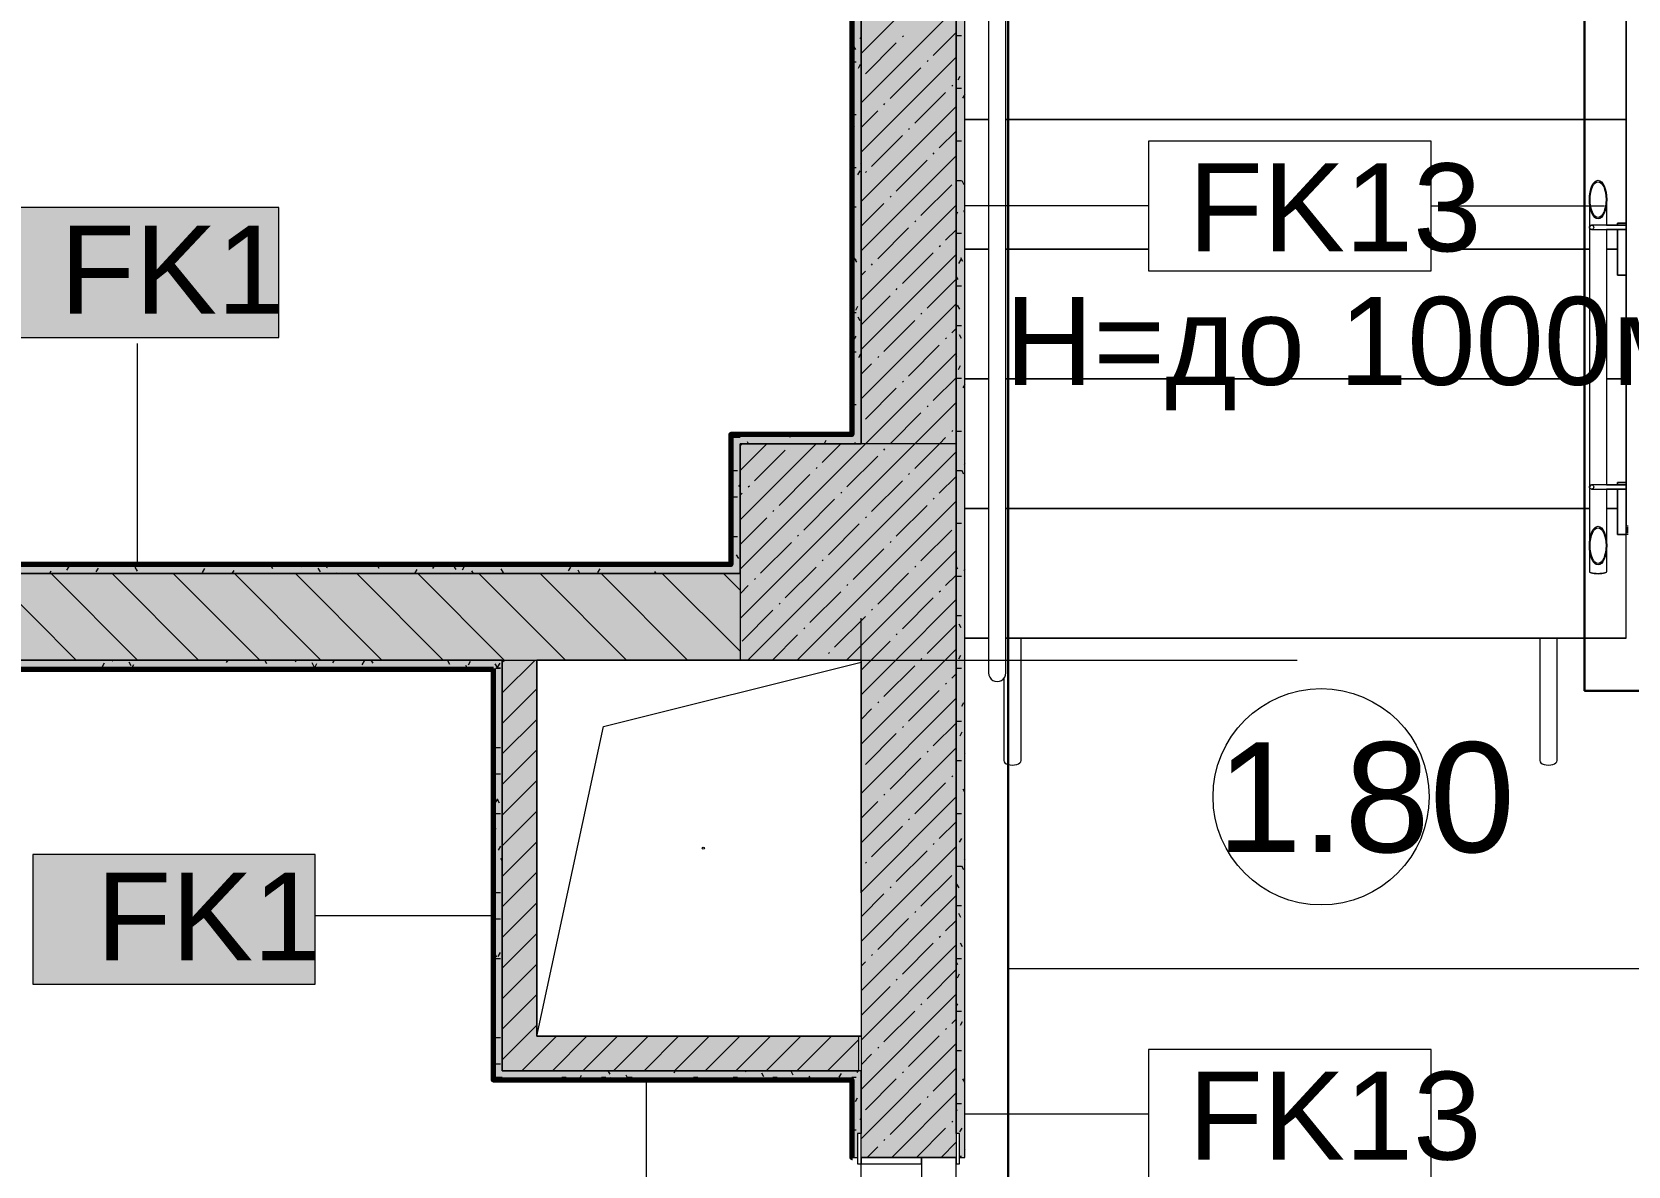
# Model space of a CAD drawing. Header units: millimetres. Extents: x -3817 to 677485, y -22715 to 103890.
# Drawn here: x 119536 to 123228, y 14141 to 16763 of the extents above; entities that cross this region are included whole.
import ezdxf

# ---------------------------------------------------------------- set-up
doc = ezdxf.new("R2010")
doc.units = ezdxf.units.MM
doc.layers.add('PDF _Геометрия', color=7, linetype='Continuous', true_color=0x1d1d1d)
doc.layers.add('PDF _Сплошная заливка', color=7, linetype='Continuous', true_color=0xffffff)
doc.layers.add('PDF _Текст', color=7, linetype='Continuous')
doc.styles.add('PDF GOST-Common', font='arial.ttf')

msp = doc.modelspace()

# ---------------------------------------------------------------- hatches: boundary and pattern name
at = {"layer": 'PDF _Сплошная заливка', "transparency": 33554559}
h = msp.add_hatch(color=256, dxfattribs=at)
h.paths.add_polyline_path([(121673.6, 12511.4), (121693.6, 12511.4), (121693.6, 12711.4), (121681.6, 12711.4), (121679.7, 12656.3), (121673.6, 12656.3)], flags=0)
h.paths.add_polyline_path([(121693.6, 14161.3), (121693.6, 20741.3), (121673.6, 20741.3), (121673.7, 14216.3), (121681.6, 14216.3), (121681.6, 14161.3)], flags=0)
h = msp.add_hatch(color=256, dxfattribs=at)
h.paths.add_polyline_path([(121673.6, 12291.4), (121673.6, 12711.4), (121453.6, 12711.4), (121453.6, 12291.4)], flags=0)
h.paths.add_polyline_path([(121623.6, 14161.3), (121673.6, 14161.3), (121673.6, 15311.3), (121453.6, 15311.3), (121453.6, 14161.3), (121593.6, 14161.3)], flags=0)
h.paths.add_polyline_path([(121465.6, 15811.3), (121673.6, 15811.3), (121673.6, 20511.3), (121453.6, 20511.3), (121453.6, 15811.3)], flags=0)
for points in [[(121433.6, 15831.3), (121453.6, 15831.3), (121453.6, 20361.3), (121433.6, 20361.3), (121433.6, 15844.4)], [(121153.6, 15531.3), (121173.6, 15531.3), (121173.6, 15831.3), (121153.6, 15831.3), (121153.6, 15811.3)], [(121453.6, 15811.3), (121453.6, 15831.3), (121173.6, 15831.3), (121173.6, 15811.3), (121366.1, 15811.3)], [(121173.6, 15311.3), (121673.6, 15311.3), (121673.6, 15811.3), (121173.6, 15811.3), (121173.6, 15528.7)], [(121173.6, 15311.3), (121173.6, 15511.3), (116343.6, 15511.3), (116343.6, 15311.3), (120703.6, 15311.3)], [(121173.6, 15511.3), (121173.6, 15531.3), (118253.6, 15531.3), (118253.6, 15511.3), (120700.8, 15511.3)], [(120700.8, 14361.3), (120703.6, 14361.3), (120703.6, 15311.3), (120623.6, 15311.3), (120623.6, 14361.3)], [(121366.1, 14361.3), (121448.6, 14361.3), (121448.6, 14441.4), (120703.6, 14441.4), (120703.6, 14361.3)], [(121433.6, 14341.3), (121453.6, 14341.3), (121453.6, 14361.3), (120623.6, 14361.3), (120623.6, 14341.3), (121432.6, 14341.3)]]:
    msp.add_hatch(color=256, dxfattribs=at).paths.add_polyline_path(points)
h = msp.add_hatch(color=256, dxfattribs=at)
h.paths.add_polyline_path([(120602.6, 15291.3), (120623.6, 15291.3), (120623.6, 15311.3), (115843.6, 15311.3), (115843.6, 15291.3), (119370.2, 15291.3)], flags=0)
h.paths.add_polyline_path([(110675.8, 15291.3), (110687.4, 15311.3), (110092.6, 15311.3), (110093.6, 15291.3), (110508.9, 15291.3)], flags=0)
h.paths.add_polyline_path([(111293.6, 15291.3), (111293.6, 15311.3), (110733.6, 15311.3), (110722, 15291.3), (110743.6, 15291.3)], flags=0)
h = msp.add_hatch(color=256, dxfattribs=at)
h.paths.add_polyline_path([(121453.6, 12511.4), (121453.6, 12656.3), (121445.6, 12656.3), (121445.6, 12711.4), (121433.6, 12711.4), (121433.6, 12511.4)], flags=0)
h.paths.add_polyline_path([(121433.6, 14161.3), (121445.6, 14161.3), (121447, 14216.3), (121453.6, 14216.3), (121453.6, 14341.3), (121433.6, 14341.3), (121433.6, 14310.8)], flags=0)

# ---------------------------------------------------------------- linework, layer by layer
at = {"layer": 'PDF _Геометрия', "color": 9, "lineweight": 9, "true_color": 0xc0c0c0}
for points in [[(125053.6, 16861.3), (125053.6, 20741.3), (121694.1, 20741.3), (121694.1, 20761.3), (125073.6, 20761.3), (121694.1, 20761.3), (121673.6, 20761.3), (121673.6, 21011.3), (124915.6, 21011.3), (121253.6, 21011.3), (121453.6, 21011.3), (121673.6, 21011.3), (121673.6, 14216.3), (121673.6, 20741.3), (121673.6, 20761.3), (121694.1, 20761.3), (124773.6, 20761.3), (124848.6, 20761.3), (124773.6, 20761.3)], [(121173.6, 15511.3), (118253.6, 15511.3), (118253.6, 16281.4), (118253.6, 15531.3), (118253.6, 15511.3), (121173.6, 15511.3), (121173.6, 15531.3), (121173.6, 15811.3), (121453.6, 15811.3), (121453.6, 15831.3), (121453.6, 20361.3), (121433.6, 20361.3), (120924.2, 20361.3), (120924.2, 20811.3), (120904.2, 20811.3), (119653.6, 20811.3), (119653.6, 20791.3), (119653.6, 20811.3)], [(121681.6, 14161.3), (121693.6, 14161.3), (121693.6, 20729.3)], [(121453.6, 20511.3), (121453.6, 15811.3)], [(121173.6, 15831.3), (121153.6, 15831.3)], [(120603.6, 14341.3), (120623.6, 14341.3)], [(121433.6, 14161.3), (121445.6, 14161.3)], [(121453.6, 14161.3), (121673.6, 14161.3)]]:
    msp.add_lwpolyline(points, dxfattribs=at)
at = {"layer": 'PDF _Геометрия', "color": 231, "lineweight": 70, "true_color": 0xff80c0}
for points in [[(119653.6, 20791.3), (119653.6, 20790.3), (120903.2, 20790.3), (120903.2, 20340.3), (120904.2, 20340.3), (121432.6, 20340.3), (121432.6, 15832.3), (121152.6, 15832.3), (121152.6, 15831.3), (121152.6, 15532.4), (118274.6, 15532.4), (118274.6, 16311.3), (118273.6, 16311.3)], [(121153.6, 15831.3), (121173.6, 15831.3)], [(116343.6, 15290.3), (120603.6, 15290.3)], [(120602.6, 15291.3), (120602.6, 14341.3), (120602.6, 14340.3), (121432.6, 14340.3), (121432.6, 14161.3), (121433.6, 14161.3)], [(120623.6, 14341.3), (120603.6, 14341.3)]]:
    msp.add_lwpolyline(points, dxfattribs=at)
at = {"layer": 'PDF _Геометрия', "color": 231, "lineweight": 30, "true_color": 0xff80c0}
for points in [[(121793.6, 20711.3), (121793.6, 12571.3)], [(124952.6, 15240.3), (123127.6, 15240.3), (123127.6, 19330.4), (123617.6, 19330.4), (123617.6, 15610.3), (124952.6, 15610.3)]]:
    msp.add_lwpolyline(points, dxfattribs=at)
at = {"layer": 'PDF _Геометрия', "color": 231, "lineweight": 9, "true_color": 0xff80c0}
for points in [[(121173.6, 15831.3), (121432.6, 15831.3), (121433.6, 15831.3), (121433.6, 15844.4), (121433.6, 20340.3), (121433.6, 20341.3), (121420.6, 20341.3), (120904.2, 20341.3)], [(118273.6, 16311.3), (118273.6, 15544.4), (118273.6, 15531.3), (118274.6, 15531.3), (121152.6, 15531.3), (121153.6, 15531.3), (121153.6, 15831.3)], [(120603.6, 15290.3), (120603.6, 15291.3), (116343.6, 15291.3), (116343.6, 15290.3)], [(120603.6, 14341.3), (120603.6, 15290.3), (120603.6, 15291.3), (120602.6, 15291.3)], [(121433.6, 14161.3), (121433.6, 14328.3), (121433.6, 14341.3), (121432.6, 14341.3), (120623.6, 14341.3)]]:
    msp.add_lwpolyline(points, dxfattribs=at)
at = {"layer": 'PDF _Геометрия', "color": 7, "lineweight": 9}
for points in [[(121433.6, 20340.3), (121433.6, 15844.4), (121433.6, 15831.3)], [(121748.6, 19741.3), (121748.6, 15281.3), (121749.3, 15276.2), (121751.3, 15271.3), (121754.4, 15267.2), (121758.6, 15264), (121763.4, 15262), (121768.6, 15261.3), (121773.8, 15262), (121778.6, 15264), (121782.7, 15267.2), (121785.9, 15271.3), (121787.9, 15276.2), (121788.6, 15281.3), (121788.6, 19741.3)], [(122119, 16361), (121693.6, 16361)], [(122772.2, 16361), (123173.2, 16361)], [(123138.6, 16375.7), (123138.6, 15575.7), (123138.6, 15515.6), (123139.1, 15514.6), (123140.6, 15513.6), (123142.9, 15512.7), (123146.1, 15511.9), (123149.9, 15511.4), (123154.1, 15511), (123158.6, 15510.9), (123154.1, 15511), (123149.9, 15511.4), (123146.1, 15511.9), (123142.9, 15512.7), (123140.6, 15513.6)], [(123178.6, 16315.7), (123178.6, 16375.7)], [(123178.3, 16316.3), (123223.6, 16316.3), (123168.6, 16316.3), (123165, 16316.3), (123149.7, 16316.3), (123143.6, 16316.3), (123140.9, 16315.6), (123138.6, 16311.3), (123139.4, 16308.6)], [(123143.6, 16306.3), (123143.8, 16306.3), (123152.2, 16306.3), (123168.6, 16306.3), (123223.6, 16306.3), (123178.3, 16306.3)], [(123178.6, 15715.7), (123178.6, 16307)], [(123223.6, 16316.2), (123223.6, 16316.3), (123223.6, 16316.2), (123223.6, 16315.7), (123223.6, 16314.9), (123223.6, 16313.8), (123223.6, 16312.6), (123223.6, 16311.3), (123223.6, 16310.1), (123223.6, 16308.8), (123223.6, 16307.8), (123223.6, 16307), (123223.6, 16306.5), (123223.6, 16306.3), (123223.6, 16306.5)], [(123223.6, 16316.2), (123223.6, 16316.3), (123223.6, 16316.2)], [(123223.6, 16306.5), (123223.6, 16306.3), (123223.6, 16306.5)], [(119780.1, 15531.8), (119780.1, 16043.4)], [(120623.6, 15311.3), (116343.6, 15311.3), (115843.6, 15311.3), (115843.6, 15511.3), (115843.6, 15811.3), (116343.6, 15811.3), (116343.6, 15511.3), (116343.6, 15311.3), (120623.6, 15311.3), (120703.6, 15311.3)], [(121153.6, 15831.3), (121153.6, 15531.3)], [(121432.6, 15831.3), (121173.6, 15831.3)], [(123177.9, 15716.3), (123223.6, 15716.3), (123168.6, 15716.3), (123165, 15716.3), (123149.7, 15716.3), (123143.6, 15716.3), (123140.9, 15715.6), (123138.6, 15711.3), (123139.4, 15708.6)], [(123143.6, 15706.3), (123143.8, 15706.3), (123152.2, 15706.3), (123168.6, 15706.3), (123223.6, 15706.3), (123177.9, 15706.3)], [(123176.6, 15513.6), (123174.2, 15512.7), (123171, 15511.9), (123167.3, 15511.4), (123163, 15511), (123158.6, 15510.9), (123163, 15511), (123167.3, 15511.4), (123171, 15511.9), (123174.2, 15512.7), (123176.6, 15513.6), (123178.1, 15514.6), (123178.6, 15515.6), (123178.6, 15575.7), (123178.6, 15707)], [(123227.6, 15601.3), (123223.6, 15601.3), (123203.6, 15601.3), (123223.6, 15601.3), (123223.6, 15721.3), (123203.6, 15721.3), (123203.6, 15715.4), (123203.6, 15721.3), (123223.6, 15721.3), (123223.6, 15621.3), (123227.6, 15621.3)], [(123223.6, 15716.2), (123223.6, 15716.3), (123223.6, 15716.2), (123223.6, 15715.7), (123223.6, 15714.9), (123223.6, 15713.8), (123223.6, 15712.6), (123223.6, 15711.3), (123223.6, 15710.1), (123223.6, 15708.8), (123223.6, 15707.8), (123223.6, 15707), (123223.6, 15706.5), (123223.6, 15706.3), (123223.6, 15706.5)], [(123223.6, 15716.2), (123223.6, 15716.3), (123223.6, 15716.2)], [(123223.6, 15706.5), (123223.6, 15706.3), (123223.6, 15706.5)], [(123226.6, 15604.3), (123226.6, 15618.3)], [(121152.6, 15531.3), (118274.6, 15531.3)], [(121823.8, 15078.7), (121823.8, 15361.4)], [(123023.8, 15361.4), (123023.8, 15078.7), (123024.5, 15076), (123026.5, 15073.5), (123029.7, 15071.4), (123033.8, 15069.7), (123038.6, 15068.7), (123043.8, 15068.3), (123049, 15068.7), (123053.8, 15069.7), (123058, 15071.4), (123061.1, 15073.5), (123063.1, 15076), (123063.8, 15078.7), (123063.8, 15361.4)], [(116343.6, 15291.3), (120602.6, 15291.3)], [(120603.6, 15291.3), (120603.6, 15290.3), (120603.6, 14341.3)], [(120703.6, 14441.4), (120857.6, 15157.4), (121453.6, 15306.3)], [(121783.8, 15269.3), (121783.8, 15078.7)], [(120603.1, 14719.8), (120190.6, 14719.8)], [(123853.6, 14597.6), (121793.6, 14597.6)], [(120623.6, 14341.3), (121432.6, 14341.3)], [(120956.2, 14340.8), (120956.2, 13785)], [(121433.6, 14341.3), (121433.6, 14328.3), (121433.6, 14161.3)], [(122119, 14261), (121693.6, 14261)]]:
    msp.add_lwpolyline(points, dxfattribs=at)
at = {"layer": 'PDF _Геометрия', "color": 253, "lineweight": 9, "true_color": 0xaaaaaa}
for points in [[(123223.6, 15621.3), (123223.6, 15661.3), (123223.6, 15961.3), (123223.6, 16261.3), (123223.6, 16561.3), (123223.6, 16861.3), (123223.6, 17161.4), (123223.6, 17461.3), (123223.6, 17761.3), (123223.6, 18061.3), (123223.6, 18361.3), (123223.6, 18661.3), (123223.6, 18961.3), (123223.6, 19261.3), (122561.9, 18952.8), (122514.6, 18758.4), (122382.5, 19041.6), (122335.3, 18847.1), (121788.6, 18592.2)], [(123223.6, 19261.3), (121788.6, 19261.3), (123223.6, 19261.3), (123223.6, 18961.3), (123223.6, 18661.3), (123223.6, 18361.3), (123223.6, 18061.3), (123223.6, 17761.3), (123223.6, 17461.3), (123223.6, 17161.4), (123223.6, 16861.3), (123223.6, 16561.3), (123223.6, 16261.3), (123223.6, 15961.3), (123223.6, 15661.3)], [(121453.6, 15884.5), (121453.6, 17472)], [(123223.6, 15361.4), (121788.6, 15361.4), (123223.6, 15361.4), (123223.6, 15601.3)], [(121453.6, 14773.3), (121453.6, 15408.3)], [(117689.7, 15311.3), (119962.6, 15311.3), (122462.6, 15311.3)], [(121453.6, 12709.5), (121453.6, 14297)]]:
    msp.add_lwpolyline(points, dxfattribs=at)
at = {"layer": 'PDF _Геометрия', "lineweight": 9}
for points in [[(121453.6, 16713.4), (121673.6, 16933.4)], [(121453.6, 16599.3), (121673.6, 16819.3)], [(121463.7, 16666.5), (121535, 16737.8)], [(121549.2, 16752), (121551.6, 16754.4)], [(121620.5, 16709.2), (121673.6, 16762.3)], [(121453.6, 16485.3), (121673.6, 16705.3)], [(121606.2, 16695), (121608.6, 16697.4)], [(121520.7, 16609.4), (121592, 16680.7)], [(121577.7, 16552.4), (121649, 16623.7)], [(121663.3, 16638), (121665.6, 16640.3)], [(121453.6, 16371.2), (121673.6, 16591.2)], [(121453.6, 16542.3), (121492.2, 16580.9)], [(121506.4, 16595.2), (121508.8, 16597.6)], [(121477.9, 16452.6), (121549.2, 16523.9)], [(121563.5, 16538.2), (121565.8, 16540.5)], [(121634.7, 16495.4), (121673.6, 16534.2)], [(121453.6, 16257.2), (121673.6, 16477.2)], [(121620.5, 16481.1), (121622.9, 16483.5)], [(121463.7, 16438.4), (121466, 16440.7)], [(121535, 16395.6), (121606.2, 16466.9)], [(121592, 16338.6), (121663.3, 16409.9)], [(121453.6, 16314.2), (121506.4, 16367.1)], [(121453.6, 16143.2), (121673.6, 16363.2)], [(121520.7, 16381.3), (121523.1, 16383.7)], [(121577.7, 16324.3), (121580.1, 16326.7)], [(121492.2, 16238.8), (121563.5, 16310.1)], [(121649, 16281.6), (121673.6, 16306.1)], [(121453.6, 16029.1), (121673.6, 16249.1)], [(121549.2, 16181.8), (121620.5, 16253)], [(121634.7, 16267.3), (121637.1, 16269.7)], [(121477.9, 16224.5), (121480.3, 16226.9)], [(121453.6, 16200.2), (121463.7, 16210.3)], [(121606.2, 16124.7), (121673.6, 16192.1)], [(121453.6, 16086.1), (121520.7, 16153.3)], [(121535, 16167.5), (121537.3, 16169.9)], [(121453.6, 15915.1), (121673.6, 16135.1)], [(121592, 16110.5), (121594.4, 16112.9)], [(121506.4, 16024.9), (121577.7, 16096.2)], [(121663.3, 16067.7), (121673.6, 16078)], [(121563.5, 15967.9), (121634.7, 16039.2)], [(121649, 16053.5), (121651.4, 16055.8)], [(121173.6, 15521), (121463.9, 15811.3), (121673.6, 16021)], [(121453.6, 15972.1), (121477.9, 15996.4)], [(121492.2, 16010.7), (121494.6, 16013.1)], [(121549.2, 15953.7), (121551.6, 15956)], [(121620.5, 15910.9), (121673.6, 15964)], [(121463.7, 15868.1), (121535, 15939.4)], [(121173.6, 15407), (121578, 15811.3), (121673.6, 15907)], [(121520.7, 15811.1), (121520.9, 15811.3), (121592, 15882.4)], [(121606.2, 15896.6), (121608.6, 15899)], [(121663.3, 15839.6), (121665.6, 15842)], [(121173.6, 15749.1), (121235.8, 15811.3)], [(121173.6, 15635.1), (121349.9, 15811.3)], [(121173.6, 15806.1), (121178.8, 15811.3)], [(121292.6, 15811.1), (121292.8, 15811.3)], [(121363.9, 15768.3), (121406.9, 15811.3)], [(121577.7, 15754.1), (121635, 15811.3), (121649, 15825.4)], [(121192, 15311.3), (121673.6, 15792.9)], [(121207.1, 15725.6), (121278.3, 15796.8)], [(121420.9, 15711.3), (121492.2, 15782.6)], [(121506.4, 15796.8), (121508.8, 15799.2)], [(121264.1, 15668.5), (121335.4, 15739.8)], [(121349.6, 15754.1), (121352, 15756.4)], [(121563.5, 15739.8), (121565.8, 15742.2)], [(121634.7, 15697.1), (121673.6, 15735.9)], [(121173.6, 15692.1), (121178.6, 15697.1)], [(121192.8, 15711.3), (121195.2, 15713.7)], [(121406.7, 15697.1), (121409, 15699.4)], [(121477.9, 15654.3), (121549.2, 15725.6)], [(121249.8, 15654.3), (121252.2, 15656.7)], [(121306.1, 15311.3), (121673.6, 15678.9)], [(121321.1, 15611.5), (121392.4, 15682.8)], [(121535, 15597.3), (121606.2, 15668.5)], [(121620.5, 15682.8), (121622.9, 15685.2)], [(121173.6, 15578), (121235.6, 15640)], [(121378.1, 15554.5), (121449.4, 15625.8)], [(121463.7, 15640), (121466, 15642.4)], [(121221.3, 15511.7), (121292.6, 15583)], [(121306.9, 15597.3), (121309.2, 15599.6)], [(121520.7, 15583), (121523.1, 15585.4)], [(121592, 15540.2), (121663.3, 15611.5)], [(121420.1, 15311.3), (121673.6, 15564.8)], [(121435.2, 15497.5), (121506.4, 15568.7)], [(119638.2, 15311.3), (119438.2, 15511.3)], [(119779.7, 15311.3), (119579.7, 15511.3)], [(119921.1, 15311.3), (119721.1, 15511.3)], [(120062.5, 15311.3), (119862.5, 15511.3)], [(120203.9, 15311.3), (120003.9, 15511.3)], [(120345.3, 15311.3), (120145.3, 15511.3)], [(120486.8, 15311.3), (120286.8, 15511.3)], [(120628.2, 15311.3), (120428.2, 15511.3)], [(120769.6, 15311.3), (120569.6, 15511.3)], [(120911, 15311.3), (120711, 15511.3)], [(121052.4, 15311.3), (120852.4, 15511.3)], [(121173.6, 15331.6), (120993.9, 15511.3)], [(121173.6, 15473.1), (121135.3, 15511.3)], [(121278.3, 15454.7), (121349.6, 15526)], [(121363.9, 15540.2), (121366.3, 15542.6)], [(121492.2, 15440.4), (121563.5, 15511.7)], [(121577.7, 15526), (121580.1, 15528.4)], [(121173.6, 15464), (121192.8, 15483.2)], [(121207.1, 15497.5), (121209.4, 15499.8)], [(121420.9, 15483.2), (121423.3, 15485.6)], [(121649, 15483.2), (121673.6, 15507.8)], [(121264.1, 15440.4), (121266.5, 15442.8)], [(121335.4, 15397.7), (121406.7, 15469)], [(121453.6, 15230.8), (121534.2, 15311.3), (121673.6, 15450.8)], [(121549.2, 15383.4), (121620.5, 15454.7)], [(121634.7, 15469), (121637.1, 15471.3)], [(121178.6, 15354.9), (121249.8, 15426.2)], [(121392.4, 15340.6), (121463.7, 15411.9)], [(121477.9, 15426.2), (121480.3, 15428.6)], [(121249, 15311.3), (121306.9, 15369.2)], [(121321.1, 15383.4), (121323.5, 15385.8)], [(121535, 15369.2), (121537.3, 15371.5)], [(121606.2, 15326.4), (121673.6, 15393.7)], [(121378.1, 15326.4), (121380.5, 15328.8)], [(121453.6, 15287.8), (121477.1, 15311.3), (121520.7, 15354.9)], [(121453.6, 15116.7), (121648.2, 15311.3), (121673.6, 15336.7)], [(120623.6, 15306.1), (120628.8, 15311.3)], [(120623.6, 15235.4), (120699.5, 15311.3)], [(121363.1, 15311.3), (121363.9, 15312.1)], [(121506.4, 15226.6), (121577.7, 15297.9)], [(121592, 15312.1), (121594.4, 15314.5)], [(121649, 15255.1), (121651.4, 15257.5)], [(121663.3, 15269.4), (121673.6, 15279.7)], [(120623.6, 15164.7), (120703.6, 15244.7)], [(121453.6, 15002.7), (121673.6, 15222.7)], [(121492.2, 15212.3), (121494.6, 15214.7)], [(121563.5, 15169.6), (121634.7, 15240.9)], [(121453.6, 15173.7), (121477.9, 15198.1)], [(120623.6, 15094), (120703.6, 15174)], [(121463.7, 15069.8), (121535, 15141.1)], [(121549.2, 15155.3), (121551.6, 15157.7)], [(121620.5, 15112.6), (121673.6, 15165.6)], [(120623.6, 15023.3), (120703.6, 15103.3)], [(121453.6, 14888.6), (121673.6, 15108.6)], [(121520.7, 15012.8), (121592, 15084)], [(121606.2, 15098.3), (121608.6, 15100.7)], [(120623.6, 14952.5), (120703.6, 15032.5)], [(121663.3, 15041.3), (121665.6, 15043.6)], [(121453.6, 14774.6), (121673.6, 14994.6)], [(121506.4, 14998.5), (121508.8, 15000.9)], [(121577.7, 14955.7), (121649, 15027)], [(120623.6, 14881.8), (120703.6, 14961.8)], [(121453.6, 14945.6), (121492.2, 14984.2)], [(121477.9, 14855.9), (121549.2, 14927.2)], [(121563.5, 14941.5), (121565.8, 14943.8)], [(121634.7, 14898.7), (121673.6, 14937.5)], [(120623.6, 14811.1), (120703.6, 14891.1)], [(121620.5, 14884.5), (121622.9, 14886.8)], [(121453.6, 14660.5), (121673.6, 14880.5)], [(121535, 14798.9), (121606.2, 14870.2)], [(120623.6, 14740.4), (120703.6, 14820.4)], [(121463.7, 14841.7), (121466, 14844.1)], [(121592, 14741.9), (121663.3, 14813.2)], [(121453.6, 14717.5), (121506.4, 14770.4)], [(121520.7, 14784.7), (121523.1, 14787)], [(120623.6, 14669.7), (120703.6, 14749.7)], [(121453.6, 14546.5), (121673.6, 14766.5)], [(121492.2, 14642.1), (121563.5, 14713.4)], [(121577.7, 14727.6), (121580.1, 14730)], [(121649, 14684.9), (121673.6, 14709.4)], [(120623.6, 14599), (120703.6, 14679)], [(121634.7, 14670.6), (121637.1, 14673)], [(121453.6, 14432.4), (121673.6, 14652.4)], [(121477.9, 14627.8), (121480.3, 14630.2)], [(121549.2, 14585.1), (121620.5, 14656.4)], [(120623.6, 14528.3), (120703.6, 14608.3)], [(121453.6, 14603.5), (121463.7, 14613.6)], [(121606.2, 14528), (121673.6, 14595.4)], [(121453.6, 14489.4), (121520.7, 14556.6)], [(121535, 14570.8), (121537.3, 14573.2)], [(120623.6, 14457.6), (120703.6, 14537.6)], [(121453.6, 14318.4), (121673.6, 14538.4)], [(121592, 14513.8), (121594.4, 14516.2)], [(121506.4, 14428.3), (121577.7, 14499.5)], [(121663.3, 14471), (121673.6, 14481.3)], [(120623.6, 14386.9), (120703.6, 14466.9)], [(120668.8, 14361.3), (120703.6, 14396.1), (120748.8, 14441.4)], [(120739.5, 14361.3), (120819.5, 14441.4)], [(120810.2, 14361.3), (120890.2, 14441.4)], [(120880.9, 14361.3), (120960.9, 14441.4)], [(120951.6, 14361.3), (121031.6, 14441.4)], [(121022.3, 14361.3), (121102.3, 14441.4)], [(121093, 14361.3), (121173, 14441.4)], [(121163.8, 14361.3), (121243.8, 14441.4)], [(121234.5, 14361.3), (121314.5, 14441.4)], [(121305.2, 14361.3), (121385.2, 14441.4)], [(121563.5, 14371.2), (121634.7, 14442.5)], [(121649, 14456.8), (121651.4, 14459.1)], [(121375.9, 14361.3), (121448.6, 14434)], [(121453.6, 14204.3), (121673.6, 14424.3)], [(121492.2, 14414), (121494.6, 14416.4)], [(121453.6, 14375.4), (121477.9, 14399.7)], [(121620.5, 14314.2), (121673.6, 14367.3)], [(121446.6, 14361.3), (121448.6, 14363.3)], [(121463.7, 14271.4), (121535, 14342.7)], [(121549.2, 14357), (121551.6, 14359.3)], [(121524.7, 14161.3), (121673.6, 14310.3)], [(121606.2, 14299.9), (121608.6, 14302.3)], [(121520.7, 14214.4), (121592, 14285.7)], [(121581.7, 14161.3), (121649, 14228.7)], [(121663.3, 14242.9), (121665.6, 14245.3)], [(121467.6, 14161.3), (121492.2, 14185.9)], [(121506.4, 14200.2), (121508.8, 14202.5)], [(121638.7, 14161.3), (121673.6, 14196.2)]]:
    msp.add_lwpolyline(points, dxfattribs=at)
at = {"layer": 'PDF _Геометрия', "color": 253, "lineweight": 9, "true_color": 0x9b9b9b}
for points in [[(121441.3, 16722.7), (121436.3, 16731.5)], [(121453.6, 16751.8), (121450.8, 16747.1)], [(121675.9, 16755.1), (121686, 16755.1)], [(121433.6, 16694.1), (121442.1, 16694.1)], [(121451.8, 16687.8), (121446.8, 16679.1)], [(121682.3, 16660.3), (121677.3, 16651.6)], [(121675.9, 16633.2), (121686, 16633.2)], [(121693.4, 16618.7), (121688.4, 16609.9)], [(121434.2, 16613.1), (121433.6, 16614.2)], [(121433.6, 16572.2), (121442.1, 16572.2)], [(121438.3, 16545), (121433.6, 16553.3)], [(121675.9, 16511.3), (121686, 16511.3)], [(121433.6, 16450.3), (121442.1, 16450.3)], [(121450.7, 16442), (121445.7, 16433.3)], [(121453.6, 16457.7), (121452.6, 16459.3)], [(121675.9, 16419.8), (121686, 16419.8)], [(121692.2, 16410.1), (121687.2, 16418.8)], [(121433.6, 16358.9), (121442.1, 16358.9)], [(121677.1, 16346.5), (121673.6, 16340.4)], [(121693.6, 16346.8), (121691.3, 16350.7)], [(121675.9, 16297.9), (121686, 16297.9)], [(121438.4, 16237.9), (121433.6, 16229.5)], [(121433.6, 16236.9), (121442.1, 16236.9)], [(121443.5, 16231.3), (121438.5, 16240)], [(121684.2, 16236.9), (121679.1, 16228.1)], [(121689.2, 16232.4), (121684.2, 16241.1)], [(121678.1, 16190.7), (121673.6, 16198.5)], [(121675.9, 16176), (121686, 16176)], [(121433.6, 16115), (121442.1, 16115)], [(121445.5, 16128.3), (121440.5, 16119.6)], [(121451.7, 16095.2), (121446.6, 16103.9)], [(121682.2, 16122.7), (121677.1, 16131.4)], [(121675.9, 16084.5), (121686, 16084.5)], [(121686.2, 16054.7), (121681.2, 16063.4)], [(121441.4, 16060.2), (121436.4, 16051.5)], [(121433.6, 16023.6), (121442.1, 16023.6)], [(121452.6, 16018.6), (121447.6, 16009.9)], [(121675.1, 16013), (121673.6, 16015.6)], [(121683.1, 15991.1), (121678.1, 15982.4)], [(121675.9, 15962.6), (121686, 15962.6)], [(121693.6, 15948.3), (121689.2, 15940.8)], [(121433.6, 15901.7), (121442.1, 15901.7)], [(121437.5, 15875.9), (121433.6, 15882.7)], [(121193.2, 15811.3), (121190.8, 15815.5)], [(121274.1, 15831.3), (121272.8, 15829.2)], [(121290.3, 15826.1), (121287.2, 15831.3)], [(121372.3, 15818.6), (121368.1, 15811.3)], [(121369.2, 15811.3), (121368.5, 15812.5)], [(121440.3, 15814.5), (121438.5, 15811.3)], [(121675.9, 15840.7), (121686, 15840.7)], [(121157.7, 15749.3), (121167.8, 15749.3)], [(121675.9, 15749.3), (121686, 15749.3)], [(121691.4, 15740.9), (121686.4, 15749.6)], [(121693.6, 15765.5), (121692.2, 15763.1)], [(121173.6, 15718.2), (121170.2, 15712.5)], [(121157.7, 15688.3), (121167.8, 15688.3)], [(121675.9, 15627.3), (121686, 15627.3)], [(121157.7, 15596.9), (121167.8, 15596.9)], [(121673.8, 15609.3), (121673.6, 15608.9)], [(121170.6, 15545.8), (121165.5, 15554.5)], [(119578.9, 15516.6), (119575.9, 15511.3)], [(119620.6, 15527.7), (119615.6, 15519)], [(119688.6, 15523.6), (119683.6, 15514.9)], [(119737.8, 15528), (119735.9, 15531.3)], [(119779.4, 15516.9), (119774.4, 15525.6)], [(119934.4, 15522.5), (119929.3, 15513.8)], [(120002.4, 15518.5), (119998.3, 15511.3)], [(120093.2, 15522.1), (120088.2, 15530.8)], [(120161.2, 15526.2), (120158.2, 15531.3)], [(120202.9, 15515), (120197.8, 15523.7)], [(120221, 15531.3), (120216.7, 15523.9)], [(120240.2, 15511.3), (120239.5, 15512.5)], [(120338.9, 15523.2), (120334.2, 15531.3)], [(120425.8, 15520.4), (120420.8, 15511.6)], [(120467.4, 15531.3), (120462.4, 15522.8)], [(120516.6, 15520.2), (120511.6, 15528.9)], [(120535.5, 15527.4), (120530.5, 15518.7)], [(120556.9, 15511.3), (120553.2, 15517.7)], [(120626.3, 15513.1), (120621.3, 15521.8)], [(120781.2, 15526.3), (120776.2, 15517.6)], [(120803.3, 15511.3), (120799, 15518.8)], [(120849.3, 15522.3), (120844.2, 15513.5)], [(120898.4, 15529.4), (120897.3, 15531.3)], [(120979.3, 15511.3), (120976.7, 15515.8)], [(121065.7, 15531.3), (121063.6, 15527.7)], [(121677.3, 15521.6), (121673.6, 15528)], [(121693.6, 15521.6), (121691.1, 15517.3)], [(121675.9, 15505.4), (121686, 15505.4)], [(121675.9, 15414), (121686, 15414)], [(121685.4, 15385.5), (121680.4, 15394.2)], [(119702.8, 15304.3), (119697.7, 15295.6)], [(119723.6, 15308.7), (119722.1, 15311.3)], [(119765.3, 15297.6), (119760.3, 15306.3)], [(119770.8, 15300.2), (119765.8, 15291.5)], [(119988.4, 15311.3), (119985.1, 15305.7)], [(120079.1, 15302.7), (120074.1, 15311.3)], [(120147.1, 15306.8), (120144.5, 15311.3)], [(120188.7, 15295.7), (120183.7, 15304.4)], [(120194.2, 15302.1), (120189.2, 15293.4)], [(120226.4, 15291.3), (120225.3, 15293.2)], [(120234.8, 15311.3), (120230.8, 15304.6)], [(120303.9, 15309.2), (120298.9, 15300.5)], [(120324.8, 15303.8), (120320.4, 15311.3)], [(120502.5, 15300.8), (120497.5, 15309.5)], [(120543.2, 15291.3), (120539.1, 15298.4)], [(120549.6, 15308.1), (120544.6, 15299.4)], [(120612.2, 15293.8), (120607.1, 15302.5)], [(120617.7, 15304), (120612.6, 15295.3)], [(121675.9, 15292.1), (121686, 15292.1)], [(121683.9, 15321.9), (121678.9, 15313.2)], [(121691, 15212.3), (121685.9, 15203.6)], [(121675.9, 15170.2), (121686, 15170.2)], [(121686.9, 15144.2), (121681.8, 15135.5)], [(120609.1, 15109.2), (120619.2, 15109.2)], [(120605.4, 15099.9), (120603.6, 15096.7)], [(121675.9, 15078.7), (121686, 15078.7)], [(121693.6, 15094.9), (121693, 15093.9)], [(120609.1, 15048.2), (120619.2, 15048.2)], [(121693.6, 15005.6), (121689.7, 15012.4)], [(120612.5, 14990.2), (120607.5, 14981.5)], [(120609.1, 14956.8), (120619.2, 14956.8)], [(120617.3, 14980), (120612.3, 14988.7)], [(121675.9, 14956.8), (121686, 14956.8)], [(120608.4, 14922.2), (120603.6, 14913.8)], [(121685.8, 14898.5), (121680.7, 14889.8)], [(120619.6, 14880.6), (120614.5, 14871.9)], [(120623.6, 14847.3), (120620.5, 14852.6)], [(121693.6, 14851.1), (121691.9, 14848.2)], [(121675.9, 14834.9), (121686, 14834.9)], [(121691.7, 14826), (121686.7, 14834.7)], [(120609.1, 14773.9), (120619.2, 14773.9)], [(121680.6, 14784.4), (121675.5, 14793.1)], [(121675.9, 14743.4), (121686, 14743.4)], [(120609.1, 14712.9), (120619.2, 14712.9)], [(121684.6, 14716.3), (121679.6, 14725)], [(120607.3, 14676.5), (120603.6, 14670)], [(120611.4, 14624.6), (120606.3, 14633.3)], [(120618.5, 14634.8), (120613.4, 14626.1)], [(121688.7, 14648.3), (121683.7, 14657)], [(120609.1, 14621.5), (120619.2, 14621.5)], [(121677.6, 14606.7), (121673.6, 14613.6)], [(121675.9, 14621.5), (121686, 14621.5)], [(121680.6, 14584.7), (121675.6, 14576)], [(121676.5, 14516.7), (121673.6, 14511.6)], [(121675.9, 14499.6), (121686, 14499.6)], [(121687.7, 14475.1), (121682.6, 14466.4)], [(120609.1, 14438.6), (120619.2, 14438.6)], [(121674.6, 14429), (121673.6, 14430.7)], [(121675.9, 14408.1), (121686, 14408.1)], [(120609.1, 14377.7), (120619.2, 14377.7)], [(120706.9, 14361.3), (120706.8, 14361.1)], [(120761.5, 14347.2), (120771.6, 14347.2)], [(120763.8, 14360.6), (120763.3, 14361.3)], [(120806.2, 14350.5), (120801.2, 14341.7)], [(120852.9, 14347.2), (120863, 14347.2)], [(120873.4, 14353.6), (120868.9, 14361.3)], [(120874.3, 14346.4), (120871.4, 14341.3)], [(120915.1, 14342.4), (120910, 14351.1)], [(120913.9, 14347.2), (120924, 14347.2)], [(120953.3, 14361.3), (120952.5, 14360)], [(121023.7, 14361.3), (121020.5, 14355.9)], [(121066.3, 14347.2), (121076.4, 14347.2)], [(121120, 14345.3), (121117.7, 14341.3)], [(121157.7, 14347.2), (121167.8, 14347.2)], [(121187.2, 14358.7), (121185.7, 14361.3)], [(121228.8, 14347.6), (121223.8, 14356.3)], [(121249.2, 14347.2), (121259.2, 14347.2)], [(121296.9, 14351.7), (121291.8, 14360.4)], [(121338, 14341.3), (121333.5, 14349.2)], [(121407.4, 14355.3), (121402.3, 14346.6)], [(121432.1, 14347.2), (121442.1, 14347.2)], [(121446, 14361.3), (121444, 14357.8)], [(121693.6, 14335.1), (121688.9, 14343.2)], [(121444.9, 14298.5), (121439.9, 14289.8)], [(121675.4, 14271), (121673.6, 14267.8)], [(121675.9, 14286.2), (121686, 14286.2)], [(121433.6, 14225.3), (121442.1, 14225.3)], [(121453.6, 14252.5), (121451.1, 14248.1)], [(121686.6, 14229.3), (121681.6, 14220.6)], [(121693.6, 14180.5), (121692.7, 14179)], [(121681.6, 14164.3), (121686, 14164.3)]]:
    msp.add_lwpolyline(points, dxfattribs=at)
at = {"layer": 'PDF _Геометрия', "color": 253, "lineweight": 9, "true_color": 0xaaaaaa}
for points in [[(121748.6, 16561.3), (121693.6, 16561.3)], [(123223.6, 16561.3), (121788.6, 16561.3)], [(121748.6, 16261.3), (121693.6, 16261.3)], [(122119, 16261.3), (121788.6, 16261.3)], [(123138.9, 16261.3), (122772.2, 16261.3)], [(123203.6, 16261.3), (123178.2, 16261.3)], [(121748.6, 15961.3), (121693.6, 15961.3)], [(123139, 15961.3), (121788.6, 15961.3)], [(123223.6, 15961.3), (123178.2, 15961.3)], [(121748.6, 15661.3), (121693.6, 15661.3)], [(123139.2, 15661.3), (121788.6, 15661.3)], [(123203.6, 15661.3), (123178, 15661.3)], [(121748.6, 15361.4), (121693.6, 15361.4)]]:
    msp.add_lwpolyline(points, close=True, dxfattribs=at)
at = {"layer": 'PDF _Геометрия', "color": 7, "lineweight": 9}
for points in [[(122772.2, 16511), (122119, 16511), (122119, 16211), (122772.2, 16211)], [(120106.7, 16357.3), (119453.6, 16357.3), (119453.6, 16057.3), (120106.7, 16057.3)], [(123203.6, 16315.4), (123203.6, 16321.4), (123223.6, 16321.4), (123223.6, 16201.3), (123203.6, 16201.3), (123223.6, 16201.3), (123223.6, 16321.4), (123203.6, 16321.4)], [(123203.6, 16201.3), (123203.6, 16307.3)], [(121673.6, 15811.3), (121173.6, 15811.3), (121173.6, 15311.3), (121673.6, 15311.3)], [(123203.6, 15601.3), (123203.6, 15707.3)], [(121453.6, 14441.4), (120703.6, 14441.4), (120703.6, 15311.3), (121453.6, 15311.3), (120703.6, 15311.3), (120703.6, 14441.4)], [(120190.6, 14861.7), (119537.5, 14861.7), (119537.5, 14561.7), (120190.6, 14561.7)], [(122772.2, 14411), (122119, 14411), (122119, 14111), (122772.2, 14111)]]:
    msp.add_lwpolyline(points, close=True, dxfattribs=at)
at = {"layer": 'PDF _Геометрия', "color": 7, "lineweight": 20}
for points in [[(123228.6, 15601.3), (123223.6, 15601.3), (123223.6, 15621.3), (123228.6, 15621.3)], [(123226.6, 15618.3), (123226.6, 15604.3)]]:
    msp.add_lwpolyline(points, dxfattribs=at)
at = {"layer": 'PDF _Геометрия', "color": 253, "lineweight": 9, "true_color": 0x9b9b9b}
msp.add_lwpolyline([(120619.2, 15292.1), (120609.1, 15292.1)], close=True, dxfattribs=at)
at = {"layer": 'PDF _Геометрия', "color": 9, "lineweight": 9, "true_color": 0xc0c0c0}
msp.add_lwpolyline([(120703.6, 15311.3), (121453.6, 15311.3), (121453.6, 14216.3), (121453.6, 14341.3), (121453.6, 14361.3), (120623.6, 14361.3), (120623.6, 15291.3), (120623.6, 15311.3), (120623.6, 14361.3), (120703.6, 14361.3), (121448.6, 14361.3), (121448.6, 14441.4), (120703.6, 14441.4)], close=True, dxfattribs=at)
at = {"layer": 'PDF _Геометрия', "color": 253, "lineweight": 13, "true_color": 0xaaaaaa}
for points in [[(121445.6, 14146.4), (121453.6, 14146.4), (121453.6, 14216.3), (121445.6, 14216.3)], [(121673.6, 14146.4), (121681.6, 14146.4), (121681.6, 14216.3), (121673.6, 14216.3)], [(121453.6, 14146.4), (121593.6, 14146.4), (121593.6, 14161.3), (121453.6, 14161.3)], [(121673.6, 14111.3), (121673.6, 14161.3), (121593.6, 14161.3), (121593.6, 14101.4), (121623.6, 14101.4), (121623.6, 14111.3)]]:
    msp.add_lwpolyline(points, close=True, dxfattribs=at)
at = {"layer": 'PDF _Геометрия', "color": 7, "lineweight": 9}
for centre, radius in [((123143.6, 16311.3), 5), ((123143.6, 15711.3), 5), ((122517.9, 14995.1), 250), ((122517.9, 14995.1), 250), ((121088.6, 14876.3), 2.5)]:
    msp.add_circle(centre, radius, dxfattribs=at)
at = {"layer": 'PDF _Геометрия', "color": 7, "lineweight": 20}
for centre, major_axis, ratio, start_param, end_param in [((123158.6, 16375.7), (0, 44.7), 0.44721, 3.141583, 9.424768), ((123158.6, 16375.7), (0, 41.3), 0.447208, 3.14158, 9.424765), ((123158.6, 15575.7), (0, 44.7), 0.44721, 3.141583, 9.424768), ((123158.6, 15575.7), (0, 41.3), 0.447208, 3.14158, 9.424765)]:
    msp.add_ellipse(centre, major_axis=major_axis, ratio=ratio, start_param=start_param, end_param=end_param, dxfattribs=at)
at = {"layer": 'PDF _Геометрия', "color": 7, "lineweight": 9}
msp.add_ellipse((121803.8, 15078.7), major_axis=(-20, 0), ratio=0.518852, start_param=6.283028, end_param=9.424939, dxfattribs=at)
at = {"layer": 'PDF _Сплошная заливка', "lineweight": 9, "transparency": 33554559}
for points in [[(120106.7, 16357.3), (119453.6, 16357.3), (120106.7, 16057.3), (119453.6, 16057.3)], [(120190.6, 14861.7), (119537.5, 14861.7), (120190.6, 14561.7), (119537.5, 14561.7)]]:
    msp.add_solid(points, dxfattribs=at)
at = {"layer": 'PDF _Сплошная заливка', "color": 254, "lineweight": 35, "true_color": 0xffb9dc, "transparency": 33554559}
msp.add_solid([(121152.6, 15531.3), (121152.6, 15532.4), (120700.8, 15531.3)], dxfattribs=at)
at = {"layer": 'PDF _Сплошная заливка', "lineweight": 35, "transparency": 33554559}
msp.add_solid([(120603.6, 14341.3), (120623.6, 14341.3), (120603.6, 15290.3), (120623.6, 15291.3)], dxfattribs=at)

# ---------------------------------------------------------------- texts
at = {"layer": 'PDF _Текст', "color": 250, "true_color": 0x3c3c3c, "attachment_point": 4, "style": 'PDF GOST-Common'}
for s, insert, char_height in [('FK13', (122210.3, 16356.4), 203.2), ('Н=до 1000мм', (121786.4, 16019.6), 203.2), ('1.80', (122276, 14992.3), 254), ('FK13', (122210.3, 14256.4), 203.2)]:
    msp.add_mtext(s, dxfattribs=dict(at, insert=insert, char_height=char_height))
at = {"layer": 'PDF _Текст', "char_height": 203.2, "attachment_point": 4, "style": 'PDF GOST-Common'}
for insert in [(119600.7, 16213.9), (119684.6, 14718.3)]:
    msp.add_mtext('FK1', dxfattribs=dict(at, insert=insert))

doc.saveas('drawing.dxf')
